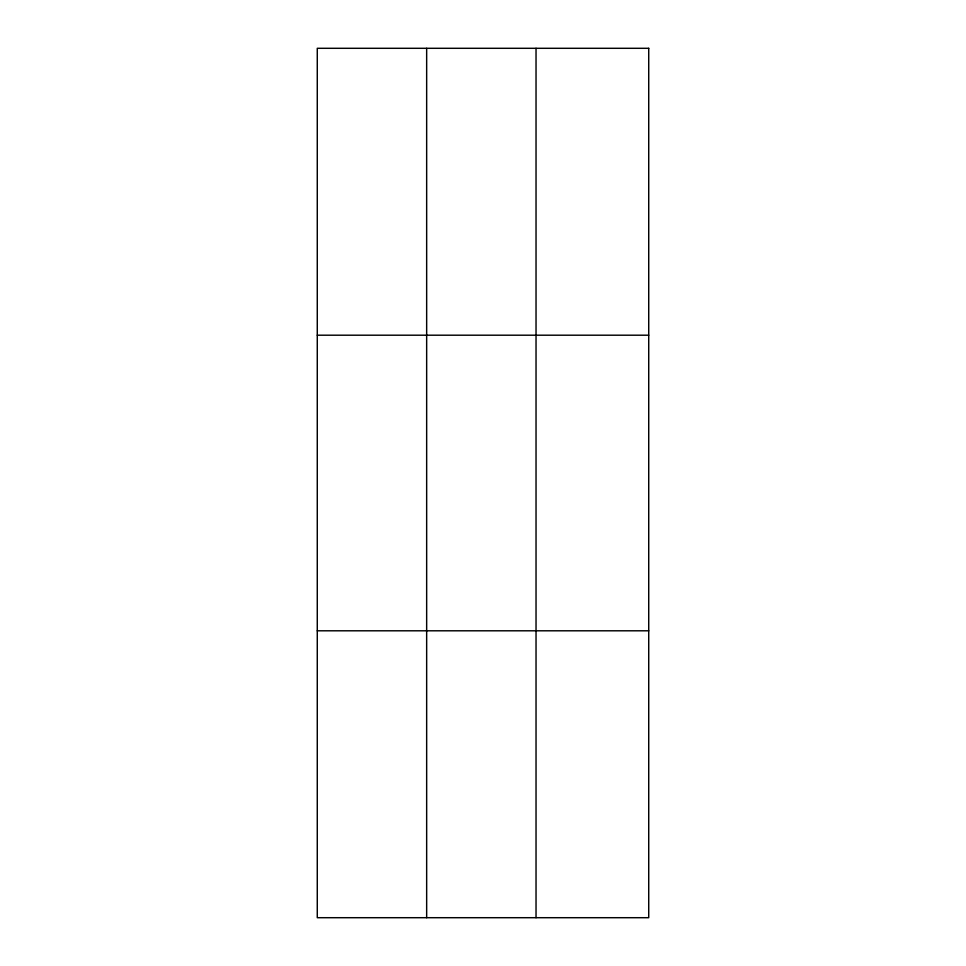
<?xml version="1.0" encoding="UTF-8"?>
<svg xmlns="http://www.w3.org/2000/svg" width="966" height="966" viewBox="0 0 966 966"><rect width="100%" height="100%" fill="white"/><g stroke="black" fill="none" stroke-linecap="round" stroke-linejoin="round"><path stroke-width="1.45" d="M426.658 48.3L426.658 917.7M536.033 48.3L536.033 917.7M317.271 335.202L648.729 335.202M317.271 630.798L648.729 630.798M648.729 48.3L648.729 917.7L317.271 917.7L317.271 48.3L648.729 48.3"/></g></svg>
